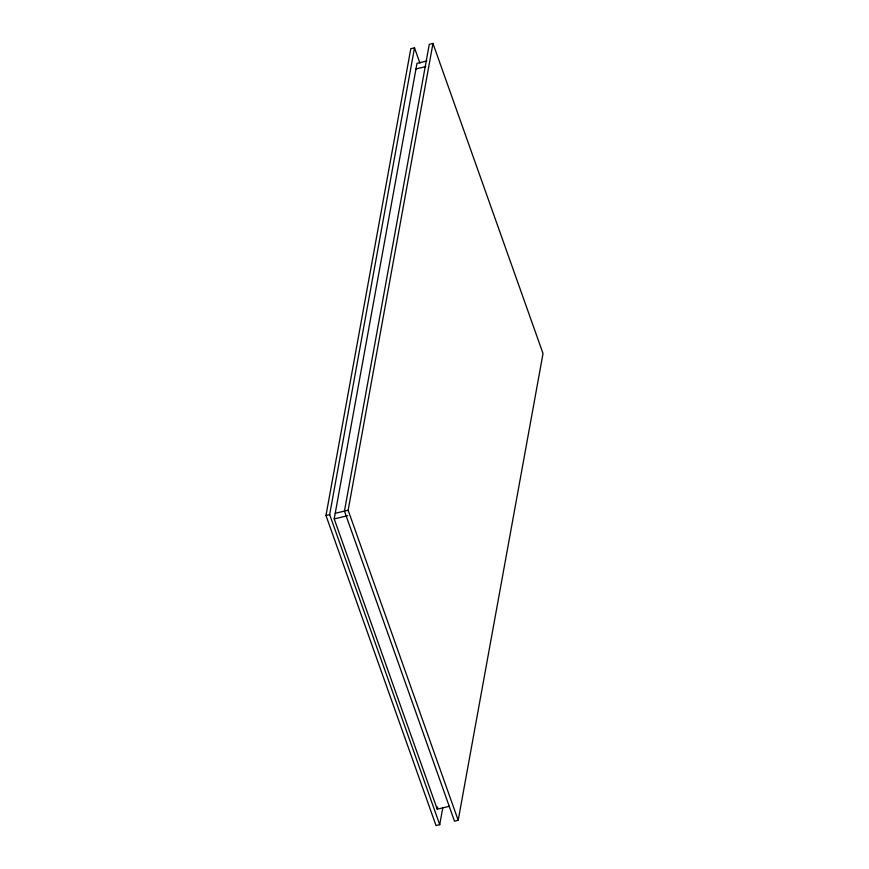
<?xml version="1.0" encoding="UTF-8"?>
<svg xmlns="http://www.w3.org/2000/svg" width="869" height="869" viewBox="0 0 869 869"><rect width="100%" height="100%" fill="white"/><g stroke="black" fill="none" stroke-linecap="round" stroke-linejoin="round"><path stroke-width="1.3" d="M442.875 807.334L439.725 824.681L436.032 825.55L325.973 515.48L410.809 48.697L414.502 47.817L419.933 63.133M439.725 824.681L329.666 514.6L414.502 47.817M449.545 806.269L437.226 809.18L334.196 518.902L416.99 63.318L426.842 60.982M458.191 820.303L348.143 510.233L432.968 43.45L429.275 44.319L344.45 511.102L454.498 821.183L458.191 820.303L543.027 353.52L432.968 43.45M437.226 809.18L437.639 806.943M415.979 68.923L425.832 66.587M325.973 515.48L329.666 514.6M335.217 513.297L348.143 510.233M334.196 518.902L347.741 515.697"/></g></svg>
